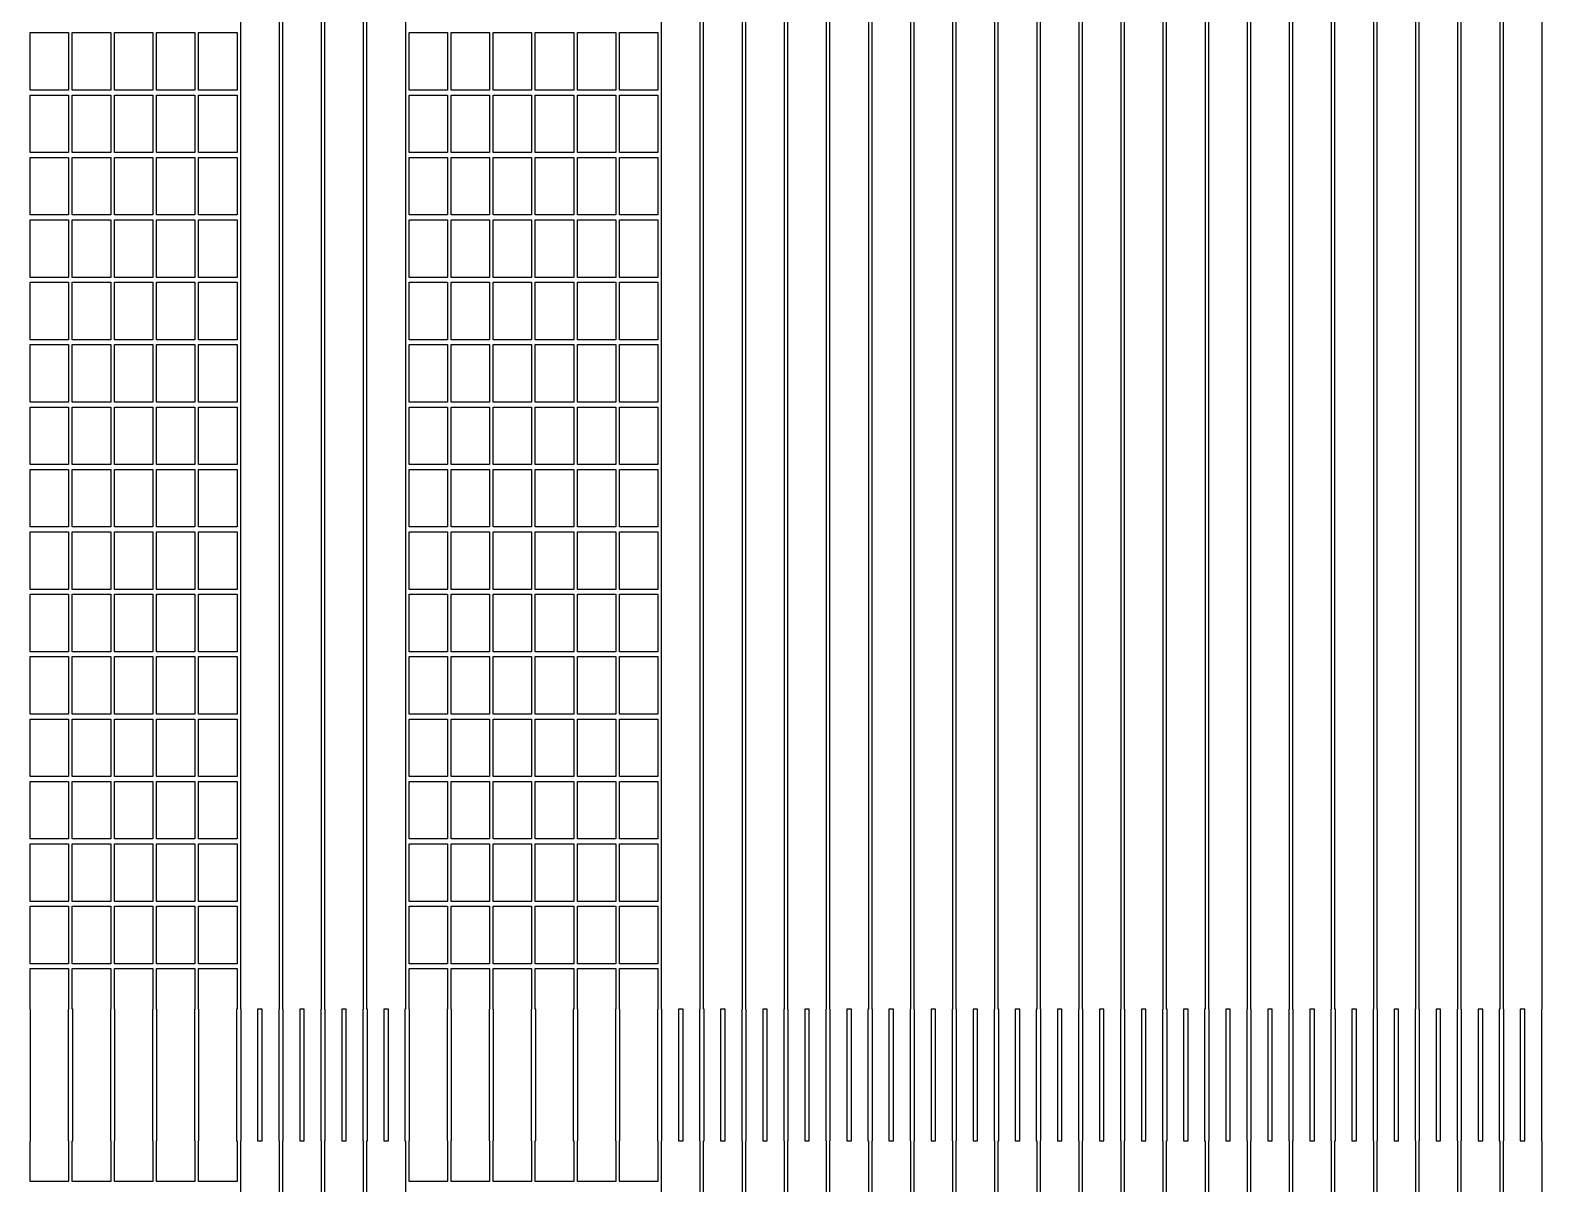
# Model space of a CAD drawing. Extents: x -145 to 145, y -175 to 185.
# Drawn here: x -108.73 to -71.53, y -23.79 to 4.61 of the extents above; entities that cross this region are included whole.
import ezdxf

# ---------------------------------------------------------------- set-up
doc = ezdxf.new("R2010")
doc.units = 0
doc.layers.add('screen_exp-1p', color=7, linetype='CONTINUOUS')

msp = doc.modelspace()

# ---------------------------------------------------------------- linework, layer by layer
at = {"layer": 'screen_exp-1p'}
for points in [[(-102.619, -103.932), (-102.619, -110.126), (-103.027, -110.126), (-103.027, -103.932), (-103.137, -103.932), (-103.137, -110.126), (-103.545, -110.126), (-103.545, -103.932), (-103.555, -103.932), (-103.555, -64.948), (-103.545, -64.948), (-103.545, -61.712), (-103.555, -61.712), (-103.555, -22.728), (-103.545, -22.728), (-103.545, -19.492), (-103.555, -19.492), (-103.555, 19.492)], [(-102.609, 19.492), (-102.609, -19.492), (-102.619, -19.492), (-102.619, -22.728), (-102.609, -22.728), (-102.609, -61.712), (-102.619, -61.712), (-102.619, -64.948), (-102.609, -64.948), (-102.609, -103.932), (-102.619, -103.932)], [(-101.583, -103.932), (-101.583, -110.126), (-101.991, -110.126), (-101.991, -103.932), (-102.101, -103.932), (-102.101, -110.126), (-102.509, -110.126), (-102.509, -103.932), (-102.519, -103.932), (-102.519, -64.948), (-102.509, -64.948), (-102.509, -61.712), (-102.519, -61.712), (-102.519, -22.728), (-102.509, -22.728), (-102.509, -19.492), (-102.519, -19.492), (-102.519, 19.492)], [(-101.573, 19.492), (-101.573, -19.492), (-101.583, -19.492), (-101.583, -22.728), (-101.573, -22.728), (-101.573, -61.712), (-101.583, -61.712), (-101.583, -64.948), (-101.573, -64.948), (-101.573, -103.932), (-101.583, -103.932)], [(-100.547, -103.932), (-100.547, -110.126), (-100.955, -110.126), (-100.955, -103.932), (-101.065, -103.932), (-101.065, -110.126), (-101.473, -110.126), (-101.473, -103.932), (-101.483, -103.932), (-101.483, -64.948), (-101.473, -64.948), (-101.473, -61.712), (-101.483, -61.712), (-101.483, -22.728), (-101.473, -22.728), (-101.473, -19.492), (-101.483, -19.492), (-101.483, 19.492)], [(-100.537, 19.492), (-100.537, -19.492), (-100.547, -19.492), (-100.547, -22.728), (-100.537, -22.728), (-100.537, -61.712), (-100.547, -61.712), (-100.547, -64.948), (-100.537, -64.948), (-100.537, -103.932), (-100.547, -103.932)], [(-99.511, -103.932), (-99.511, -110.126), (-99.919, -110.126), (-99.919, -103.932), (-100.029, -103.932), (-100.029, -110.126), (-100.437, -110.126), (-100.437, -103.932), (-100.447, -103.932), (-100.447, -64.948), (-100.437, -64.948), (-100.437, -61.712), (-100.447, -61.712), (-100.447, -22.728), (-100.437, -22.728), (-100.437, -19.492), (-100.447, -19.492), (-100.447, 19.492)], [(-99.501, 19.492), (-99.501, -19.492), (-99.511, -19.492), (-99.511, -22.728), (-99.501, -22.728), (-99.501, -61.712), (-99.511, -61.712), (-99.511, -64.948), (-99.501, -64.948), (-99.501, -103.932), (-99.511, -103.932)], [(-92.259, -103.932), (-92.259, -110.126), (-92.667, -110.126), (-92.667, -103.932), (-92.777, -103.932), (-92.777, -110.126), (-93.185, -110.126), (-93.185, -103.932), (-93.195, -103.932), (-93.195, -64.948), (-93.185, -64.948), (-93.185, -61.712), (-93.195, -61.712), (-93.195, -22.728), (-93.185, -22.728), (-93.185, -19.492), (-93.195, -19.492), (-93.195, 19.492)], [(-92.249, 19.492), (-92.249, -19.492), (-92.259, -19.492), (-92.259, -22.728), (-92.249, -22.728), (-92.249, -61.712), (-92.259, -61.712), (-92.259, -64.948), (-92.249, -64.948), (-92.249, -103.932), (-92.259, -103.932)], [(-91.223, -103.932), (-91.223, -110.126), (-91.631, -110.126), (-91.631, -103.932), (-91.741, -103.932), (-91.741, -110.126), (-92.149, -110.126), (-92.149, -103.932), (-92.159, -103.932), (-92.159, -64.948), (-92.149, -64.948), (-92.149, -61.712), (-92.159, -61.712), (-92.159, -22.728), (-92.149, -22.728), (-92.149, -19.492), (-92.159, -19.492), (-92.159, 19.492)], [(-91.213, 19.492), (-91.213, -19.492), (-91.223, -19.492), (-91.223, -22.728), (-91.213, -22.728), (-91.213, -61.712), (-91.223, -61.712), (-91.223, -64.948), (-91.213, -64.948), (-91.213, -103.932), (-91.223, -103.932)], [(-90.187, -103.932), (-90.187, -110.126), (-90.595, -110.126), (-90.595, -103.932), (-90.705, -103.932), (-90.705, -110.126), (-91.113, -110.126), (-91.113, -103.932), (-91.123, -103.932), (-91.123, -64.948), (-91.113, -64.948), (-91.113, -61.712), (-91.123, -61.712), (-91.123, -22.728), (-91.113, -22.728), (-91.113, -19.492), (-91.123, -19.492), (-91.123, 19.492)], [(-90.177, 19.492), (-90.177, -19.492), (-90.187, -19.492), (-90.187, -22.728), (-90.177, -22.728), (-90.177, -61.712), (-90.187, -61.712), (-90.187, -64.948), (-90.177, -64.948), (-90.177, -103.932), (-90.187, -103.932)], [(-89.151, -103.932), (-89.151, -110.126), (-89.559, -110.126), (-89.559, -103.932), (-89.669, -103.932), (-89.669, -110.126), (-90.077, -110.126), (-90.077, -103.932), (-90.087, -103.932), (-90.087, -64.948), (-90.077, -64.948), (-90.077, -61.712), (-90.087, -61.712), (-90.087, -22.728), (-90.077, -22.728), (-90.077, -19.492), (-90.087, -19.492), (-90.087, 19.492)], [(-89.141, 19.492), (-89.141, -19.492), (-89.151, -19.492), (-89.151, -22.728), (-89.141, -22.728), (-89.141, -61.712), (-89.151, -61.712), (-89.151, -64.948), (-89.141, -64.948), (-89.141, -103.932), (-89.151, -103.932)], [(-88.115, -103.932), (-88.115, -110.126), (-88.523, -110.126), (-88.523, -103.932), (-88.633, -103.932), (-88.633, -110.126), (-89.041, -110.126), (-89.041, -103.932), (-89.051, -103.932), (-89.051, -64.948), (-89.041, -64.948), (-89.041, -61.712), (-89.051, -61.712), (-89.051, -22.728), (-89.041, -22.728), (-89.041, -19.492), (-89.051, -19.492), (-89.051, 19.492)], [(-88.105, 19.492), (-88.105, -19.492), (-88.115, -19.492), (-88.115, -22.728), (-88.105, -22.728), (-88.105, -61.712), (-88.115, -61.712), (-88.115, -64.948), (-88.105, -64.948), (-88.105, -103.932), (-88.115, -103.932)], [(-87.079, -103.932), (-87.079, -110.126), (-87.487, -110.126), (-87.487, -103.932), (-87.597, -103.932), (-87.597, -110.126), (-88.005, -110.126), (-88.005, -103.932), (-88.015, -103.932), (-88.015, -64.948), (-88.005, -64.948), (-88.005, -61.712), (-88.015, -61.712), (-88.015, -22.728), (-88.005, -22.728), (-88.005, -19.492), (-88.015, -19.492), (-88.015, 19.492)], [(-87.069, 19.492), (-87.069, -19.492), (-87.079, -19.492), (-87.079, -22.728), (-87.069, -22.728), (-87.069, -61.712), (-87.079, -61.712), (-87.079, -64.948), (-87.069, -64.948), (-87.069, -103.932), (-87.079, -103.932)], [(-86.043, -103.932), (-86.043, -110.126), (-86.451, -110.126), (-86.451, -103.932), (-86.561, -103.932), (-86.561, -110.126), (-86.969, -110.126), (-86.969, -103.932), (-86.979, -103.932), (-86.979, -64.948), (-86.969, -64.948), (-86.969, -61.712), (-86.979, -61.712), (-86.979, -22.728), (-86.969, -22.728), (-86.969, -19.492), (-86.979, -19.492), (-86.979, 19.492)], [(-86.033, 19.492), (-86.033, -19.492), (-86.043, -19.492), (-86.043, -22.728), (-86.033, -22.728), (-86.033, -61.712), (-86.043, -61.712), (-86.043, -64.948), (-86.033, -64.948), (-86.033, -103.932), (-86.043, -103.932)], [(-85.007, -103.932), (-85.007, -110.126), (-85.415, -110.126), (-85.415, -103.932), (-85.525, -103.932), (-85.525, -110.126), (-85.933, -110.126), (-85.933, -103.932), (-85.943, -103.932), (-85.943, -64.948), (-85.933, -64.948), (-85.933, -61.712), (-85.943, -61.712), (-85.943, -22.728), (-85.933, -22.728), (-85.933, -19.492), (-85.943, -19.492), (-85.943, 19.492)], [(-84.997, 19.492), (-84.997, -19.492), (-85.007, -19.492), (-85.007, -22.728), (-84.997, -22.728), (-84.997, -61.712), (-85.007, -61.712), (-85.007, -64.948), (-84.997, -64.948), (-84.997, -103.932), (-85.007, -103.932)], [(-83.971, -103.932), (-83.971, -110.126), (-84.379, -110.126), (-84.379, -103.932), (-84.489, -103.932), (-84.489, -110.126), (-84.897, -110.126), (-84.897, -103.932), (-84.907, -103.932), (-84.907, -64.948), (-84.897, -64.948), (-84.897, -61.712), (-84.907, -61.712), (-84.907, -22.728), (-84.897, -22.728), (-84.897, -19.492), (-84.907, -19.492), (-84.907, 19.492)], [(-83.961, 19.492), (-83.961, -19.492), (-83.971, -19.492), (-83.971, -22.728), (-83.961, -22.728), (-83.961, -61.712), (-83.971, -61.712), (-83.971, -64.948), (-83.961, -64.948), (-83.961, -103.932), (-83.971, -103.932)], [(-82.935, -103.932), (-82.935, -110.126), (-83.343, -110.126), (-83.343, -103.932), (-83.453, -103.932), (-83.453, -110.126), (-83.861, -110.126), (-83.861, -103.932), (-83.871, -103.932), (-83.871, -64.948), (-83.861, -64.948), (-83.861, -61.712), (-83.871, -61.712), (-83.871, -22.728), (-83.861, -22.728), (-83.861, -19.492), (-83.871, -19.492), (-83.871, 19.492)], [(-82.925, 19.492), (-82.925, -19.492), (-82.935, -19.492), (-82.935, -22.728), (-82.925, -22.728), (-82.925, -61.712), (-82.935, -61.712), (-82.935, -64.948), (-82.925, -64.948), (-82.925, -103.932), (-82.935, -103.932)], [(-81.899, -103.932), (-81.899, -110.126), (-82.307, -110.126), (-82.307, -103.932), (-82.417, -103.932), (-82.417, -110.126), (-82.825, -110.126), (-82.825, -103.932), (-82.835, -103.932), (-82.835, -64.948), (-82.825, -64.948), (-82.825, -61.712), (-82.835, -61.712), (-82.835, -22.728), (-82.825, -22.728), (-82.825, -19.492), (-82.835, -19.492), (-82.835, 19.492)], [(-81.889, 19.492), (-81.889, -19.492), (-81.899, -19.492), (-81.899, -22.728), (-81.889, -22.728), (-81.889, -61.712), (-81.899, -61.712), (-81.899, -64.948), (-81.889, -64.948), (-81.889, -103.932), (-81.899, -103.932)], [(-80.863, -103.932), (-80.863, -110.126), (-81.271, -110.126), (-81.271, -103.932), (-81.381, -103.932), (-81.381, -110.126), (-81.789, -110.126), (-81.789, -103.932), (-81.799, -103.932), (-81.799, -64.948), (-81.789, -64.948), (-81.789, -61.712), (-81.799, -61.712), (-81.799, -22.728), (-81.789, -22.728), (-81.789, -19.492), (-81.799, -19.492), (-81.799, 19.492)], [(-80.853, 19.492), (-80.853, -19.492), (-80.863, -19.492), (-80.863, -22.728), (-80.853, -22.728), (-80.853, -61.712), (-80.863, -61.712), (-80.863, -64.948), (-80.853, -64.948), (-80.853, -103.932), (-80.863, -103.932)], [(-79.827, -103.932), (-79.827, -110.126), (-80.235, -110.126), (-80.235, -103.932), (-80.345, -103.932), (-80.345, -110.126), (-80.753, -110.126), (-80.753, -103.932), (-80.763, -103.932), (-80.763, -64.948), (-80.753, -64.948), (-80.753, -61.712), (-80.763, -61.712), (-80.763, -22.728), (-80.753, -22.728), (-80.753, -19.492), (-80.763, -19.492), (-80.763, 19.492)], [(-79.817, 19.492), (-79.817, -19.492), (-79.827, -19.492), (-79.827, -22.728), (-79.817, -22.728), (-79.817, -61.712), (-79.827, -61.712), (-79.827, -64.948), (-79.817, -64.948), (-79.817, -103.932), (-79.827, -103.932)], [(-78.791, -103.932), (-78.791, -110.126), (-79.199, -110.126), (-79.199, -103.932), (-79.309, -103.932), (-79.309, -110.126), (-79.717, -110.126), (-79.717, -103.932), (-79.727, -103.932), (-79.727, -64.948), (-79.717, -64.948), (-79.717, -61.712), (-79.727, -61.712), (-79.727, -22.728), (-79.717, -22.728), (-79.717, -19.492), (-79.727, -19.492), (-79.727, 19.492)], [(-78.781, 19.492), (-78.781, -19.492), (-78.791, -19.492), (-78.791, -22.728), (-78.781, -22.728), (-78.781, -61.712), (-78.791, -61.712), (-78.791, -64.948), (-78.781, -64.948), (-78.781, -103.932), (-78.791, -103.932)], [(-77.755, -103.932), (-77.755, -110.126), (-78.163, -110.126), (-78.163, -103.932), (-78.273, -103.932), (-78.273, -110.126), (-78.681, -110.126), (-78.681, -103.932), (-78.691, -103.932), (-78.691, -64.948), (-78.681, -64.948), (-78.681, -61.712), (-78.691, -61.712), (-78.691, -22.728), (-78.681, -22.728), (-78.681, -19.492), (-78.691, -19.492), (-78.691, 19.492)], [(-77.745, 19.492), (-77.745, -19.492), (-77.755, -19.492), (-77.755, -22.728), (-77.745, -22.728), (-77.745, -61.712), (-77.755, -61.712), (-77.755, -64.948), (-77.745, -64.948), (-77.745, -103.932), (-77.755, -103.932)], [(-76.719, -103.932), (-76.719, -110.126), (-77.127, -110.126), (-77.127, -103.932), (-77.237, -103.932), (-77.237, -110.126), (-77.645, -110.126), (-77.645, -103.932), (-77.655, -103.932), (-77.655, -64.948), (-77.645, -64.948), (-77.645, -61.712), (-77.655, -61.712), (-77.655, -22.728), (-77.645, -22.728), (-77.645, -19.492), (-77.655, -19.492), (-77.655, 19.492)], [(-76.709, 19.492), (-76.709, -19.492), (-76.719, -19.492), (-76.719, -22.728), (-76.709, -22.728), (-76.709, -61.712), (-76.719, -61.712), (-76.719, -64.948), (-76.709, -64.948), (-76.709, -103.932), (-76.719, -103.932)], [(-75.683, -103.932), (-75.683, -110.126), (-76.091, -110.126), (-76.091, -103.932), (-76.201, -103.932), (-76.201, -110.126), (-76.609, -110.126), (-76.609, -103.932), (-76.619, -103.932), (-76.619, -64.948), (-76.609, -64.948), (-76.609, -61.712), (-76.619, -61.712), (-76.619, -22.728), (-76.609, -22.728), (-76.609, -19.492), (-76.619, -19.492), (-76.619, 19.492)], [(-75.673, 19.492), (-75.673, -19.492), (-75.683, -19.492), (-75.683, -22.728), (-75.673, -22.728), (-75.673, -61.712), (-75.683, -61.712), (-75.683, -64.948), (-75.673, -64.948), (-75.673, -103.932), (-75.683, -103.932)], [(-74.647, -103.932), (-74.647, -110.126), (-75.055, -110.126), (-75.055, -103.932), (-75.165, -103.932), (-75.165, -110.126), (-75.573, -110.126), (-75.573, -103.932), (-75.583, -103.932), (-75.583, -64.948), (-75.573, -64.948), (-75.573, -61.712), (-75.583, -61.712), (-75.583, -22.728), (-75.573, -22.728), (-75.573, -19.492), (-75.583, -19.492), (-75.583, 19.492)], [(-74.637, 19.492), (-74.637, -19.492), (-74.647, -19.492), (-74.647, -22.728), (-74.637, -22.728), (-74.637, -61.712), (-74.647, -61.712), (-74.647, -64.948), (-74.637, -64.948), (-74.637, -103.932), (-74.647, -103.932)], [(-73.611, -103.932), (-73.611, -110.126), (-74.019, -110.126), (-74.019, -103.932), (-74.129, -103.932), (-74.129, -110.126), (-74.537, -110.126), (-74.537, -103.932), (-74.547, -103.932), (-74.547, -64.948), (-74.537, -64.948), (-74.537, -61.712), (-74.547, -61.712), (-74.547, -22.728), (-74.537, -22.728), (-74.537, -19.492), (-74.547, -19.492), (-74.547, 19.492)], [(-73.601, 19.492), (-73.601, -19.492), (-73.611, -19.492), (-73.611, -22.728), (-73.601, -22.728), (-73.601, -61.712), (-73.611, -61.712), (-73.611, -64.948), (-73.601, -64.948), (-73.601, -103.932), (-73.611, -103.932)], [(-72.575, -103.932), (-72.575, -110.126), (-72.983, -110.126), (-72.983, -103.932), (-73.093, -103.932), (-73.093, -110.126), (-73.501, -110.126), (-73.501, -103.932), (-73.511, -103.932), (-73.511, -64.948), (-73.501, -64.948), (-73.501, -61.712), (-73.511, -61.712), (-73.511, -22.728), (-73.501, -22.728), (-73.501, -19.492), (-73.511, -19.492), (-73.511, 19.492)], [(-72.565, 19.492), (-72.565, -19.492), (-72.575, -19.492), (-72.575, -22.728), (-72.565, -22.728), (-72.565, -61.712), (-72.575, -61.712), (-72.575, -64.948), (-72.565, -64.948), (-72.565, -103.932), (-72.575, -103.932)], [(-71.539, -103.932), (-71.539, -110.126), (-71.947, -110.126), (-71.947, -103.932), (-72.057, -103.932), (-72.057, -110.126), (-72.465, -110.126), (-72.465, -103.932), (-72.475, -103.932), (-72.475, -64.948), (-72.465, -64.948), (-72.465, -61.712), (-72.475, -61.712), (-72.475, -22.728), (-72.465, -22.728), (-72.465, -19.492), (-72.475, -19.492), (-72.475, 19.492)], [(-71.529, 19.492), (-71.529, -19.492), (-71.539, -19.492), (-71.539, -22.728), (-71.529, -22.728), (-71.529, -61.712), (-71.539, -61.712), (-71.539, -64.948), (-71.529, -64.948), (-71.529, -103.932), (-71.539, -103.932)], [(-108.735, 4.548), (-107.789, 4.548), (-107.789, 3.132), (-108.735, 3.132), (-108.735, 4.548)], [(-107.699, 4.548), (-106.753, 4.548), (-106.753, 3.132), (-107.699, 3.132), (-107.699, 4.548)], [(-106.663, 4.548), (-105.717, 4.548), (-105.717, 3.132), (-106.663, 3.132), (-106.663, 4.548)], [(-105.627, 4.548), (-104.681, 4.548), (-104.681, 3.132), (-105.627, 3.132), (-105.627, 4.548)], [(-104.591, 4.548), (-103.645, 4.548), (-103.645, 3.132), (-104.591, 3.132), (-104.591, 4.548)], [(-99.411, 4.548), (-98.465, 4.548), (-98.465, 3.132), (-99.411, 3.132), (-99.411, 4.548)], [(-98.375, 4.548), (-97.429, 4.548), (-97.429, 3.132), (-98.375, 3.132), (-98.375, 4.548)], [(-97.339, 4.548), (-96.393, 4.548), (-96.393, 3.132), (-97.339, 3.132), (-97.339, 4.548)], [(-96.303, 4.548), (-95.357, 4.548), (-95.357, 3.132), (-96.303, 3.132), (-96.303, 4.548)], [(-95.267, 4.548), (-94.321, 4.548), (-94.321, 3.132), (-95.267, 3.132), (-95.267, 4.548)], [(-94.231, 4.548), (-93.285, 4.548), (-93.285, 3.132), (-94.231, 3.132), (-94.231, 4.548)], [(-108.735, 3.012), (-107.789, 3.012), (-107.789, 1.596), (-108.735, 1.596), (-108.735, 3.012)], [(-107.699, 3.012), (-106.753, 3.012), (-106.753, 1.596), (-107.699, 1.596), (-107.699, 3.012)], [(-106.663, 3.012), (-105.717, 3.012), (-105.717, 1.596), (-106.663, 1.596), (-106.663, 3.012)], [(-105.627, 3.012), (-104.681, 3.012), (-104.681, 1.596), (-105.627, 1.596), (-105.627, 3.012)], [(-104.591, 3.012), (-103.645, 3.012), (-103.645, 1.596), (-104.591, 1.596), (-104.591, 3.012)], [(-99.411, 3.012), (-98.465, 3.012), (-98.465, 1.596), (-99.411, 1.596), (-99.411, 3.012)], [(-98.375, 3.012), (-97.429, 3.012), (-97.429, 1.596), (-98.375, 1.596), (-98.375, 3.012)], [(-97.339, 3.012), (-96.393, 3.012), (-96.393, 1.596), (-97.339, 1.596), (-97.339, 3.012)], [(-96.303, 3.012), (-95.357, 3.012), (-95.357, 1.596), (-96.303, 1.596), (-96.303, 3.012)], [(-95.267, 3.012), (-94.321, 3.012), (-94.321, 1.596), (-95.267, 1.596), (-95.267, 3.012)], [(-94.231, 3.012), (-93.285, 3.012), (-93.285, 1.596), (-94.231, 1.596), (-94.231, 3.012)], [(-108.735, 1.476), (-107.789, 1.476), (-107.789, 0.06), (-108.735, 0.06), (-108.735, 1.476)], [(-107.699, 1.476), (-106.753, 1.476), (-106.753, 0.06), (-107.699, 0.06), (-107.699, 1.476)], [(-106.663, 1.476), (-105.717, 1.476), (-105.717, 0.06), (-106.663, 0.06), (-106.663, 1.476)], [(-105.627, 1.476), (-104.681, 1.476), (-104.681, 0.06), (-105.627, 0.06), (-105.627, 1.476)], [(-104.591, 1.476), (-103.645, 1.476), (-103.645, 0.06), (-104.591, 0.06), (-104.591, 1.476)], [(-99.411, 1.476), (-98.465, 1.476), (-98.465, 0.06), (-99.411, 0.06), (-99.411, 1.476)], [(-98.375, 1.476), (-97.429, 1.476), (-97.429, 0.06), (-98.375, 0.06), (-98.375, 1.476)], [(-97.339, 1.476), (-96.393, 1.476), (-96.393, 0.06), (-97.339, 0.06), (-97.339, 1.476)], [(-96.303, 1.476), (-95.357, 1.476), (-95.357, 0.06), (-96.303, 0.06), (-96.303, 1.476)], [(-95.267, 1.476), (-94.321, 1.476), (-94.321, 0.06), (-95.267, 0.06), (-95.267, 1.476)], [(-94.231, 1.476), (-93.285, 1.476), (-93.285, 0.06), (-94.231, 0.06), (-94.231, 1.476)], [(-108.735, -0.06), (-107.789, -0.06), (-107.789, -1.476), (-108.735, -1.476), (-108.735, -0.06)], [(-107.699, -0.06), (-106.753, -0.06), (-106.753, -1.476), (-107.699, -1.476), (-107.699, -0.06)], [(-106.663, -0.06), (-105.717, -0.06), (-105.717, -1.476), (-106.663, -1.476), (-106.663, -0.06)], [(-105.627, -0.06), (-104.681, -0.06), (-104.681, -1.476), (-105.627, -1.476), (-105.627, -0.06)], [(-104.591, -0.06), (-103.645, -0.06), (-103.645, -1.476), (-104.591, -1.476), (-104.591, -0.06)], [(-99.411, -0.06), (-98.465, -0.06), (-98.465, -1.476), (-99.411, -1.476), (-99.411, -0.06)], [(-98.375, -0.06), (-97.429, -0.06), (-97.429, -1.476), (-98.375, -1.476), (-98.375, -0.06)], [(-97.339, -0.06), (-96.393, -0.06), (-96.393, -1.476), (-97.339, -1.476), (-97.339, -0.06)], [(-96.303, -0.06), (-95.357, -0.06), (-95.357, -1.476), (-96.303, -1.476), (-96.303, -0.06)], [(-95.267, -0.06), (-94.321, -0.06), (-94.321, -1.476), (-95.267, -1.476), (-95.267, -0.06)], [(-94.231, -0.06), (-93.285, -0.06), (-93.285, -1.476), (-94.231, -1.476), (-94.231, -0.06)], [(-108.735, -1.596), (-107.789, -1.596), (-107.789, -3.012), (-108.735, -3.012), (-108.735, -1.596)], [(-107.699, -1.596), (-106.753, -1.596), (-106.753, -3.012), (-107.699, -3.012), (-107.699, -1.596)], [(-106.663, -1.596), (-105.717, -1.596), (-105.717, -3.012), (-106.663, -3.012), (-106.663, -1.596)], [(-105.627, -1.596), (-104.681, -1.596), (-104.681, -3.012), (-105.627, -3.012), (-105.627, -1.596)], [(-104.591, -1.596), (-103.645, -1.596), (-103.645, -3.012), (-104.591, -3.012), (-104.591, -1.596)], [(-99.411, -1.596), (-98.465, -1.596), (-98.465, -3.012), (-99.411, -3.012), (-99.411, -1.596)], [(-98.375, -1.596), (-97.429, -1.596), (-97.429, -3.012), (-98.375, -3.012), (-98.375, -1.596)], [(-97.339, -1.596), (-96.393, -1.596), (-96.393, -3.012), (-97.339, -3.012), (-97.339, -1.596)], [(-96.303, -1.596), (-95.357, -1.596), (-95.357, -3.012), (-96.303, -3.012), (-96.303, -1.596)], [(-95.267, -1.596), (-94.321, -1.596), (-94.321, -3.012), (-95.267, -3.012), (-95.267, -1.596)], [(-94.231, -1.596), (-93.285, -1.596), (-93.285, -3.012), (-94.231, -3.012), (-94.231, -1.596)], [(-108.735, -3.132), (-107.789, -3.132), (-107.789, -4.548), (-108.735, -4.548), (-108.735, -3.132)], [(-107.699, -3.132), (-106.753, -3.132), (-106.753, -4.548), (-107.699, -4.548), (-107.699, -3.132)], [(-106.663, -3.132), (-105.717, -3.132), (-105.717, -4.548), (-106.663, -4.548), (-106.663, -3.132)], [(-105.627, -3.132), (-104.681, -3.132), (-104.681, -4.548), (-105.627, -4.548), (-105.627, -3.132)], [(-104.591, -3.132), (-103.645, -3.132), (-103.645, -4.548), (-104.591, -4.548), (-104.591, -3.132)], [(-99.411, -3.132), (-98.465, -3.132), (-98.465, -4.548), (-99.411, -4.548), (-99.411, -3.132)], [(-98.375, -3.132), (-97.429, -3.132), (-97.429, -4.548), (-98.375, -4.548), (-98.375, -3.132)], [(-97.339, -3.132), (-96.393, -3.132), (-96.393, -4.548), (-97.339, -4.548), (-97.339, -3.132)], [(-96.303, -3.132), (-95.357, -3.132), (-95.357, -4.548), (-96.303, -4.548), (-96.303, -3.132)], [(-95.267, -3.132), (-94.321, -3.132), (-94.321, -4.548), (-95.267, -4.548), (-95.267, -3.132)], [(-94.231, -3.132), (-93.285, -3.132), (-93.285, -4.548), (-94.231, -4.548), (-94.231, -3.132)], [(-108.735, -4.668), (-107.789, -4.668), (-107.789, -6.084), (-108.735, -6.084), (-108.735, -4.668)], [(-107.699, -4.668), (-106.753, -4.668), (-106.753, -6.084), (-107.699, -6.084), (-107.699, -4.668)], [(-106.663, -4.668), (-105.717, -4.668), (-105.717, -6.084), (-106.663, -6.084), (-106.663, -4.668)], [(-105.627, -4.668), (-104.681, -4.668), (-104.681, -6.084), (-105.627, -6.084), (-105.627, -4.668)], [(-104.591, -4.668), (-103.645, -4.668), (-103.645, -6.084), (-104.591, -6.084), (-104.591, -4.668)], [(-99.411, -4.668), (-98.465, -4.668), (-98.465, -6.084), (-99.411, -6.084), (-99.411, -4.668)], [(-98.375, -4.668), (-97.429, -4.668), (-97.429, -6.084), (-98.375, -6.084), (-98.375, -4.668)], [(-97.339, -4.668), (-96.393, -4.668), (-96.393, -6.084), (-97.339, -6.084), (-97.339, -4.668)], [(-96.303, -4.668), (-95.357, -4.668), (-95.357, -6.084), (-96.303, -6.084), (-96.303, -4.668)], [(-95.267, -4.668), (-94.321, -4.668), (-94.321, -6.084), (-95.267, -6.084), (-95.267, -4.668)], [(-94.231, -4.668), (-93.285, -4.668), (-93.285, -6.084), (-94.231, -6.084), (-94.231, -4.668)], [(-108.735, -6.204), (-107.789, -6.204), (-107.789, -7.62), (-108.735, -7.62), (-108.735, -6.204)], [(-107.699, -6.204), (-106.753, -6.204), (-106.753, -7.62), (-107.699, -7.62), (-107.699, -6.204)], [(-106.663, -6.204), (-105.717, -6.204), (-105.717, -7.62), (-106.663, -7.62), (-106.663, -6.204)], [(-105.627, -6.204), (-104.681, -6.204), (-104.681, -7.62), (-105.627, -7.62), (-105.627, -6.204)], [(-104.591, -6.204), (-103.645, -6.204), (-103.645, -7.62), (-104.591, -7.62), (-104.591, -6.204)], [(-99.411, -6.204), (-98.465, -6.204), (-98.465, -7.62), (-99.411, -7.62), (-99.411, -6.204)], [(-98.375, -6.204), (-97.429, -6.204), (-97.429, -7.62), (-98.375, -7.62), (-98.375, -6.204)], [(-97.339, -6.204), (-96.393, -6.204), (-96.393, -7.62), (-97.339, -7.62), (-97.339, -6.204)], [(-96.303, -6.204), (-95.357, -6.204), (-95.357, -7.62), (-96.303, -7.62), (-96.303, -6.204)], [(-95.267, -6.204), (-94.321, -6.204), (-94.321, -7.62), (-95.267, -7.62), (-95.267, -6.204)], [(-94.231, -6.204), (-93.285, -6.204), (-93.285, -7.62), (-94.231, -7.62), (-94.231, -6.204)], [(-108.735, -7.74), (-107.789, -7.74), (-107.789, -9.156), (-108.735, -9.156), (-108.735, -7.74)], [(-107.699, -7.74), (-106.753, -7.74), (-106.753, -9.156), (-107.699, -9.156), (-107.699, -7.74)], [(-106.663, -7.74), (-105.717, -7.74), (-105.717, -9.156), (-106.663, -9.156), (-106.663, -7.74)], [(-105.627, -7.74), (-104.681, -7.74), (-104.681, -9.156), (-105.627, -9.156), (-105.627, -7.74)], [(-104.591, -7.74), (-103.645, -7.74), (-103.645, -9.156), (-104.591, -9.156), (-104.591, -7.74)], [(-99.411, -7.74), (-98.465, -7.74), (-98.465, -9.156), (-99.411, -9.156), (-99.411, -7.74)], [(-98.375, -7.74), (-97.429, -7.74), (-97.429, -9.156), (-98.375, -9.156), (-98.375, -7.74)], [(-97.339, -7.74), (-96.393, -7.74), (-96.393, -9.156), (-97.339, -9.156), (-97.339, -7.74)], [(-96.303, -7.74), (-95.357, -7.74), (-95.357, -9.156), (-96.303, -9.156), (-96.303, -7.74)], [(-95.267, -7.74), (-94.321, -7.74), (-94.321, -9.156), (-95.267, -9.156), (-95.267, -7.74)], [(-94.231, -7.74), (-93.285, -7.74), (-93.285, -9.156), (-94.231, -9.156), (-94.231, -7.74)], [(-108.735, -9.276), (-107.789, -9.276), (-107.789, -10.692), (-108.735, -10.692), (-108.735, -9.276)], [(-107.699, -9.276), (-106.753, -9.276), (-106.753, -10.692), (-107.699, -10.692), (-107.699, -9.276)], [(-106.663, -9.276), (-105.717, -9.276), (-105.717, -10.692), (-106.663, -10.692), (-106.663, -9.276)], [(-105.627, -9.276), (-104.681, -9.276), (-104.681, -10.692), (-105.627, -10.692), (-105.627, -9.276)], [(-104.591, -9.276), (-103.645, -9.276), (-103.645, -10.692), (-104.591, -10.692), (-104.591, -9.276)], [(-99.411, -9.276), (-98.465, -9.276), (-98.465, -10.692), (-99.411, -10.692), (-99.411, -9.276)], [(-98.375, -9.276), (-97.429, -9.276), (-97.429, -10.692), (-98.375, -10.692), (-98.375, -9.276)], [(-97.339, -9.276), (-96.393, -9.276), (-96.393, -10.692), (-97.339, -10.692), (-97.339, -9.276)], [(-96.303, -9.276), (-95.357, -9.276), (-95.357, -10.692), (-96.303, -10.692), (-96.303, -9.276)], [(-95.267, -9.276), (-94.321, -9.276), (-94.321, -10.692), (-95.267, -10.692), (-95.267, -9.276)], [(-94.231, -9.276), (-93.285, -9.276), (-93.285, -10.692), (-94.231, -10.692), (-94.231, -9.276)], [(-108.735, -10.812), (-107.789, -10.812), (-107.789, -12.228), (-108.735, -12.228), (-108.735, -10.812)], [(-107.699, -10.812), (-106.753, -10.812), (-106.753, -12.228), (-107.699, -12.228), (-107.699, -10.812)], [(-106.663, -10.812), (-105.717, -10.812), (-105.717, -12.228), (-106.663, -12.228), (-106.663, -10.812)], [(-105.627, -10.812), (-104.681, -10.812), (-104.681, -12.228), (-105.627, -12.228), (-105.627, -10.812)], [(-104.591, -10.812), (-103.645, -10.812), (-103.645, -12.228), (-104.591, -12.228), (-104.591, -10.812)], [(-99.411, -10.812), (-98.465, -10.812), (-98.465, -12.228), (-99.411, -12.228), (-99.411, -10.812)], [(-98.375, -10.812), (-97.429, -10.812), (-97.429, -12.228), (-98.375, -12.228), (-98.375, -10.812)], [(-97.339, -10.812), (-96.393, -10.812), (-96.393, -12.228), (-97.339, -12.228), (-97.339, -10.812)], [(-96.303, -10.812), (-95.357, -10.812), (-95.357, -12.228), (-96.303, -12.228), (-96.303, -10.812)], [(-95.267, -10.812), (-94.321, -10.812), (-94.321, -12.228), (-95.267, -12.228), (-95.267, -10.812)], [(-94.231, -10.812), (-93.285, -10.812), (-93.285, -12.228), (-94.231, -12.228), (-94.231, -10.812)], [(-108.735, -12.348), (-107.789, -12.348), (-107.789, -13.764), (-108.735, -13.764), (-108.735, -12.348)], [(-107.699, -12.348), (-106.753, -12.348), (-106.753, -13.764), (-107.699, -13.764), (-107.699, -12.348)], [(-106.663, -12.348), (-105.717, -12.348), (-105.717, -13.764), (-106.663, -13.764), (-106.663, -12.348)], [(-105.627, -12.348), (-104.681, -12.348), (-104.681, -13.764), (-105.627, -13.764), (-105.627, -12.348)], [(-104.591, -12.348), (-103.645, -12.348), (-103.645, -13.764), (-104.591, -13.764), (-104.591, -12.348)], [(-99.411, -12.348), (-98.465, -12.348), (-98.465, -13.764), (-99.411, -13.764), (-99.411, -12.348)], [(-98.375, -12.348), (-97.429, -12.348), (-97.429, -13.764), (-98.375, -13.764), (-98.375, -12.348)], [(-97.339, -12.348), (-96.393, -12.348), (-96.393, -13.764), (-97.339, -13.764), (-97.339, -12.348)], [(-96.303, -12.348), (-95.357, -12.348), (-95.357, -13.764), (-96.303, -13.764), (-96.303, -12.348)], [(-95.267, -12.348), (-94.321, -12.348), (-94.321, -13.764), (-95.267, -13.764), (-95.267, -12.348)], [(-94.231, -12.348), (-93.285, -12.348), (-93.285, -13.764), (-94.231, -13.764), (-94.231, -12.348)], [(-108.735, -13.884), (-107.789, -13.884), (-107.789, -15.3), (-108.735, -15.3), (-108.735, -13.884)], [(-107.699, -13.884), (-106.753, -13.884), (-106.753, -15.3), (-107.699, -15.3), (-107.699, -13.884)], [(-106.663, -13.884), (-105.717, -13.884), (-105.717, -15.3), (-106.663, -15.3), (-106.663, -13.884)], [(-105.627, -13.884), (-104.681, -13.884), (-104.681, -15.3), (-105.627, -15.3), (-105.627, -13.884)], [(-104.591, -13.884), (-103.645, -13.884), (-103.645, -15.3), (-104.591, -15.3), (-104.591, -13.884)], [(-99.411, -13.884), (-98.465, -13.884), (-98.465, -15.3), (-99.411, -15.3), (-99.411, -13.884)], [(-98.375, -13.884), (-97.429, -13.884), (-97.429, -15.3), (-98.375, -15.3), (-98.375, -13.884)], [(-97.339, -13.884), (-96.393, -13.884), (-96.393, -15.3), (-97.339, -15.3), (-97.339, -13.884)], [(-96.303, -13.884), (-95.357, -13.884), (-95.357, -15.3), (-96.303, -15.3), (-96.303, -13.884)], [(-95.267, -13.884), (-94.321, -13.884), (-94.321, -15.3), (-95.267, -15.3), (-95.267, -13.884)], [(-94.231, -13.884), (-93.285, -13.884), (-93.285, -15.3), (-94.231, -15.3), (-94.231, -13.884)], [(-108.735, -15.42), (-107.789, -15.42), (-107.789, -16.836), (-108.735, -16.836), (-108.735, -15.42)], [(-107.699, -15.42), (-106.753, -15.42), (-106.753, -16.836), (-107.699, -16.836), (-107.699, -15.42)], [(-106.663, -15.42), (-105.717, -15.42), (-105.717, -16.836), (-106.663, -16.836), (-106.663, -15.42)], [(-105.627, -15.42), (-104.681, -15.42), (-104.681, -16.836), (-105.627, -16.836), (-105.627, -15.42)], [(-104.591, -15.42), (-103.645, -15.42), (-103.645, -16.836), (-104.591, -16.836), (-104.591, -15.42)], [(-99.411, -15.42), (-98.465, -15.42), (-98.465, -16.836), (-99.411, -16.836), (-99.411, -15.42)], [(-98.375, -15.42), (-97.429, -15.42), (-97.429, -16.836), (-98.375, -16.836), (-98.375, -15.42)], [(-97.339, -15.42), (-96.393, -15.42), (-96.393, -16.836), (-97.339, -16.836), (-97.339, -15.42)], [(-96.303, -15.42), (-95.357, -15.42), (-95.357, -16.836), (-96.303, -16.836), (-96.303, -15.42)], [(-95.267, -15.42), (-94.321, -15.42), (-94.321, -16.836), (-95.267, -16.836), (-95.267, -15.42)], [(-94.231, -15.42), (-93.285, -15.42), (-93.285, -16.836), (-94.231, -16.836), (-94.231, -15.42)], [(-108.735, -16.956), (-107.789, -16.956), (-107.789, -18.372), (-108.735, -18.372), (-108.735, -16.956)], [(-107.699, -16.956), (-106.753, -16.956), (-106.753, -18.372), (-107.699, -18.372), (-107.699, -16.956)], [(-106.663, -16.956), (-105.717, -16.956), (-105.717, -18.372), (-106.663, -18.372), (-106.663, -16.956)], [(-105.627, -16.956), (-104.681, -16.956), (-104.681, -18.372), (-105.627, -18.372), (-105.627, -16.956)], [(-104.591, -16.956), (-103.645, -16.956), (-103.645, -18.372), (-104.591, -18.372), (-104.591, -16.956)], [(-99.411, -16.956), (-98.465, -16.956), (-98.465, -18.372), (-99.411, -18.372), (-99.411, -16.956)], [(-98.375, -16.956), (-97.429, -16.956), (-97.429, -18.372), (-98.375, -18.372), (-98.375, -16.956)], [(-97.339, -16.956), (-96.393, -16.956), (-96.393, -18.372), (-97.339, -18.372), (-97.339, -16.956)], [(-96.303, -16.956), (-95.357, -16.956), (-95.357, -18.372), (-96.303, -18.372), (-96.303, -16.956)], [(-95.267, -16.956), (-94.321, -16.956), (-94.321, -18.372), (-95.267, -18.372), (-95.267, -16.956)], [(-94.231, -16.956), (-93.285, -16.956), (-93.285, -18.372), (-94.231, -18.372), (-94.231, -16.956)], [(-108.725, -19.492), (-108.735, -19.492), (-108.735, -18.492), (-107.789, -18.492), (-107.789, -19.492), (-107.799, -19.492), (-107.799, -22.728), (-107.789, -22.728), (-107.789, -23.728), (-108.735, -23.728), (-108.735, -22.728), (-108.725, -22.728), (-108.725, -19.492)], [(-107.689, -19.492), (-107.699, -19.492), (-107.699, -18.492), (-106.753, -18.492), (-106.753, -19.492), (-106.763, -19.492), (-106.763, -22.728), (-106.753, -22.728), (-106.753, -23.728), (-107.699, -23.728), (-107.699, -22.728), (-107.689, -22.728), (-107.689, -19.492)], [(-106.653, -19.492), (-106.663, -19.492), (-106.663, -18.492), (-105.717, -18.492), (-105.717, -19.492), (-105.727, -19.492), (-105.727, -22.728), (-105.717, -22.728), (-105.717, -23.728), (-106.663, -23.728), (-106.663, -22.728), (-106.653, -22.728), (-106.653, -19.492)], [(-105.617, -19.492), (-105.627, -19.492), (-105.627, -18.492), (-104.681, -18.492), (-104.681, -19.492), (-104.691, -19.492), (-104.691, -22.728), (-104.681, -22.728), (-104.681, -23.728), (-105.627, -23.728), (-105.627, -22.728), (-105.617, -22.728), (-105.617, -19.492)], [(-104.581, -19.492), (-104.591, -19.492), (-104.591, -18.492), (-103.645, -18.492), (-103.645, -19.492), (-103.655, -19.492), (-103.655, -22.728), (-103.645, -22.728), (-103.645, -23.728), (-104.591, -23.728), (-104.591, -22.728), (-104.581, -22.728), (-104.581, -19.492)], [(-99.401, -19.492), (-99.411, -19.492), (-99.411, -18.492), (-98.465, -18.492), (-98.465, -19.492), (-98.475, -19.492), (-98.475, -22.728), (-98.465, -22.728), (-98.465, -23.728), (-99.411, -23.728), (-99.411, -22.728), (-99.401, -22.728), (-99.401, -19.492)], [(-98.365, -19.492), (-98.375, -19.492), (-98.375, -18.492), (-97.429, -18.492), (-97.429, -19.492), (-97.439, -19.492), (-97.439, -22.728), (-97.429, -22.728), (-97.429, -23.728), (-98.375, -23.728), (-98.375, -22.728), (-98.365, -22.728), (-98.365, -19.492)], [(-97.329, -19.492), (-97.339, -19.492), (-97.339, -18.492), (-96.393, -18.492), (-96.393, -19.492), (-96.403, -19.492), (-96.403, -22.728), (-96.393, -22.728), (-96.393, -23.728), (-97.339, -23.728), (-97.339, -22.728), (-97.329, -22.728), (-97.329, -19.492)], [(-96.293, -19.492), (-96.303, -19.492), (-96.303, -18.492), (-95.357, -18.492), (-95.357, -19.492), (-95.367, -19.492), (-95.367, -22.728), (-95.357, -22.728), (-95.357, -23.728), (-96.303, -23.728), (-96.303, -22.728), (-96.293, -22.728), (-96.293, -19.492)], [(-95.257, -19.492), (-95.267, -19.492), (-95.267, -18.492), (-94.321, -18.492), (-94.321, -19.492), (-94.331, -19.492), (-94.331, -22.728), (-94.321, -22.728), (-94.321, -23.728), (-95.267, -23.728), (-95.267, -22.728), (-95.257, -22.728), (-95.257, -19.492)], [(-94.221, -19.492), (-94.231, -19.492), (-94.231, -18.492), (-93.285, -18.492), (-93.285, -19.492), (-93.295, -19.492), (-93.295, -22.728), (-93.285, -22.728), (-93.285, -23.728), (-94.231, -23.728), (-94.231, -22.728), (-94.221, -22.728), (-94.221, -19.492)], [(-103.137, -22.728), (-103.027, -22.728), (-103.027, -19.492), (-103.137, -19.492), (-103.137, -22.728)], [(-102.101, -22.728), (-101.991, -22.728), (-101.991, -19.492), (-102.101, -19.492), (-102.101, -22.728)], [(-101.065, -22.728), (-100.955, -22.728), (-100.955, -19.492), (-101.065, -19.492), (-101.065, -22.728)], [(-99.919, -22.728), (-99.919, -19.492), (-100.029, -19.492), (-100.029, -22.728), (-99.919, -22.728)], [(-92.777, -22.728), (-92.667, -22.728), (-92.667, -19.492), (-92.777, -19.492), (-92.777, -22.728)], [(-91.741, -22.728), (-91.631, -22.728), (-91.631, -19.492), (-91.741, -19.492), (-91.741, -22.728)], [(-90.595, -22.728), (-90.595, -19.492), (-90.705, -19.492), (-90.705, -22.728), (-90.595, -22.728)], [(-89.559, -22.728), (-89.559, -19.492), (-89.669, -19.492), (-89.669, -22.728), (-89.559, -22.728)], [(-88.523, -22.728), (-88.523, -19.492), (-88.633, -19.492), (-88.633, -22.728), (-88.523, -22.728)], [(-87.597, -22.728), (-87.487, -22.728), (-87.487, -19.492), (-87.597, -19.492), (-87.597, -22.728)], [(-86.451, -22.728), (-86.451, -19.492), (-86.561, -19.492), (-86.561, -22.728), (-86.451, -22.728)], [(-85.415, -22.728), (-85.415, -19.492), (-85.525, -19.492), (-85.525, -22.728), (-85.415, -22.728)], [(-84.489, -22.728), (-84.379, -22.728), (-84.379, -19.492), (-84.489, -19.492), (-84.489, -22.728)], [(-83.453, -22.728), (-83.343, -22.728), (-83.343, -19.492), (-83.453, -19.492), (-83.453, -22.728)], [(-82.417, -22.728), (-82.307, -22.728), (-82.307, -19.492), (-82.417, -19.492), (-82.417, -22.728)], [(-81.381, -22.728), (-81.271, -22.728), (-81.271, -19.492), (-81.381, -19.492), (-81.381, -22.728)], [(-80.345, -22.728), (-80.235, -22.728), (-80.235, -19.492), (-80.345, -19.492), (-80.345, -22.728)], [(-79.309, -22.728), (-79.199, -22.728), (-79.199, -19.492), (-79.309, -19.492), (-79.309, -22.728)], [(-78.273, -22.728), (-78.163, -22.728), (-78.163, -19.492), (-78.273, -19.492), (-78.273, -22.728)], [(-77.127, -22.728), (-77.127, -19.492), (-77.237, -19.492), (-77.237, -22.728), (-77.127, -22.728)], [(-76.091, -22.728), (-76.091, -19.492), (-76.201, -19.492), (-76.201, -22.728), (-76.091, -22.728)], [(-75.165, -22.728), (-75.055, -22.728), (-75.055, -19.492), (-75.165, -19.492), (-75.165, -22.728)], [(-74.019, -22.728), (-74.019, -19.492), (-74.129, -19.492), (-74.129, -22.728), (-74.019, -22.728)], [(-72.983, -22.728), (-72.983, -19.492), (-73.093, -19.492), (-73.093, -22.728), (-72.983, -22.728)], [(-72.057, -22.728), (-71.947, -22.728), (-71.947, -19.492), (-72.057, -19.492), (-72.057, -22.728)]]:
    msp.add_lwpolyline(points, dxfattribs=at)

doc.saveas('drawing.dxf')
